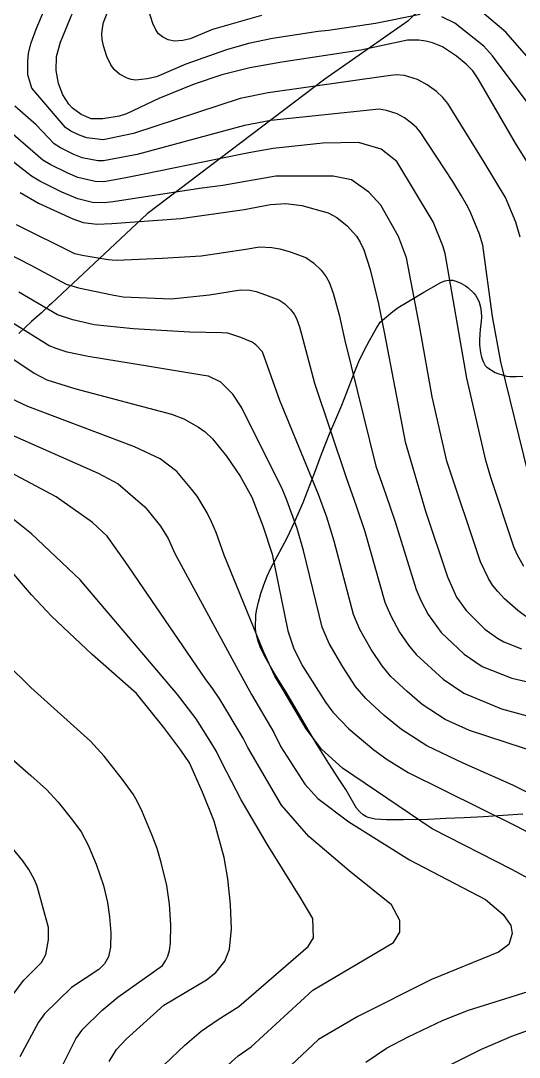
# Model space of a CAD drawing. Extents: x 197794 to 200030, y 561152 to 563931.
# Drawn here: x 199216 to 199358.1, y 563440.1 to 563735.9 of the extents above; entities that cross this region are included whole.
import ezdxf

# ---------------------------------------------------------------- set-up
doc = ezdxf.new("R2010")
doc.units = 0
for name, color, linetype in [('F0017111', 30, 'CONTINUOUS'), ('F0017114', 7, 'CONTINUOUS'), ('G0037213', 32, 'CONTINUOUS')]:
    doc.layers.add(name, color=color, linetype=linetype)

msp = doc.modelspace()

# ---------------------------------------------------------------- linework, layer by layer
at = {"layer": 'F0017111', "flags": 128}
for points, elevation in [([(199358.37, 563674.1), (199357.08, 563678.41), (199354.1, 563685.42), (199348.06, 563695.5), (199337.69, 563712.31), (199336.33, 563713.98), (199334.49, 563715.65), (199331.78, 563717.61), (199329.04, 563719.14), (199325.33, 563720.24), (199322.99, 563720.48), (199320.68, 563720.2), (199286.53, 563715.31), (199278.49, 563713.7), (199248.1, 563703.68), (199239.48, 563701.89), (199234.82, 563702.43), (199232.9, 563703.13), (199230.27, 563704.36), (199228.74, 563705.4), (199219.11, 563716.66), (199218.05, 563720.49), (199218.05, 563724.22), (199218.19, 563726.63), (199218.96, 563729.55), (199220.35, 563733.48), (199227.94, 563751.62)], 420), ([(199329.82, 563737.64), (199317.13, 563735.12), (199303.72, 563733.14), (199300.77, 563732.77), (199287.78, 563730.85), (199280.93, 563729.42), (199274.61, 563727.58), (199263.03, 563723.5), (199254.68, 563719.83), (199251.97, 563719.27), (199248.77, 563718.97), (199247.49, 563719.11), (199246.31, 563719.47), (199244.16, 563720.67), (199242.73, 563721.84), (199241.65, 563723.34), (199240.5, 563725.7), (199239.55, 563728.76), (199239.21, 563730.49), (199239.11, 563732.13), (199239.25, 563733.74), (199239.6, 563735.36), (199242.56, 563743.02)], 430), ([(199364.83, 563720.53), (199354.24, 563732.62), (199343.23, 563742.06)], 435), ([(199284.59, 563737.39), (199270.59, 563733.38), (199264.24, 563730.68), (199262.21, 563730.26), (199259.82, 563730.04), (199257.96, 563730.41), (199256.36, 563731.31), (199255.28, 563732.19), (199254.47, 563733.32), (199253.61, 563735.09), (199252.26, 563739.24)], 435), ([(199365.76, 563705.38), (199350.42, 563725.9), (199348.01, 563728.62), (199339.71, 563735.23), (199336.02, 563736.97)], 430), ([(199360.73, 563606.38), (199352.84, 563638.53), (199350.46, 563651.49), (199347.66, 563671.8), (199346.7, 563675.03), (199344.24, 563680.99), (199343.4, 563682.77), (199341.59, 563685.89), (199339.09, 563690.02), (199329.8, 563704.17), (199328.78, 563705.42), (199327.4, 563706.67), (199325.37, 563708.14), (199323.31, 563709.29), (199320.22, 563710.28), (199318.14, 563710.62), (199287.24, 563707.38), (199279.72, 563705.97), (199249.16, 563697.74), (199239.56, 563695.89), (199237.92, 563695.95), (199233.52, 563696.8), (199231.16, 563697.74), (199227.3, 563699.61), (199225.51, 563700.77), (199220.39, 563706.21), (199214.3, 563711.54)], 415), ([(199359.39, 563580.19), (199357.48, 563583.57), (199356.52, 563585.79), (199349.99, 563605.58), (199348.54, 563610.44), (199343.17, 563633.86), (199336.96, 563669.49), (199336.31, 563671.65), (199333.54, 563678.53), (199323.13, 563695.73), (199318.75, 563699.26), (199312.24, 563701.1), (199302.06, 563700.96), (199287.95, 563699.45), (199280.95, 563698.23), (199272.53, 563696.46), (199251.19, 563692.13), (199245.43, 563690.92), (199239.64, 563689.9), (199237.19, 563689.98), (199232.21, 563691.16), (199229.41, 563692.36), (199224.34, 563694.86), (199222.29, 563696.14), (199208.06, 563708.34)], 410), ([(199359.97, 563565.92), (199357.62, 563567.57), (199353.87, 563570.95), (199351.95, 563572.99), (199350.47, 563574.85), (199349.27, 563576.75), (199347.06, 563581.48), (199337.46, 563610.24), (199333.25, 563628.57), (199329.74, 563648.32), (199325.93, 563668.27), (199323.69, 563674.29), (199318.61, 563683.29), (199315.21, 563686.97), (199310.26, 563690.5), (199305.03, 563691.49), (199288.66, 563691.52), (199273.59, 563688.9), (199266.9, 563687.98), (199242.3, 563684.25), (199239.72, 563683.9), (199236.45, 563684.02), (199232.21, 563685.04), (199227.66, 563686.97), (199221.38, 563690.11), (199219.06, 563691.51), (199205.98, 563701.69)], 405), ([(199214.66, 563677.75), (199231.32, 563669.51), (199234.08, 563668.87), (199240.9, 563667.77), (199243.14, 563667.56), (199256.26, 563668.09), (199267.39, 563668.84), (199280.13, 563670.74), (199284, 563671.33), (199287.59, 563671.22), (199289.81, 563670.78), (199292.81, 563669.91), (199297.22, 563668.3), (199299.4, 563666.83), (199301.61, 563664.69), (199303.06, 563662.85), (199303.91, 563661.27), (199305.04, 563658.13), (199306.71, 563651.99), (199308.35, 563644.65), (199317.2, 563608.82), (199320.08, 563600.74), (199322.73, 563592.87), (199328.67, 563573.59), (199330.13, 563570.26), (199332.07, 563566.43), (199335.79, 563561.33), (199342.34, 563555.13), (199347.51, 563551.61), (199355.99, 563548.28), (199392.79, 563539.88)], 395), ([(199205.08, 563673.21), (199218.9, 563666.14), (199228.9, 563660.72), (199232.45, 563659.68), (199242, 563657.63), (199245.18, 563657.08), (199258.86, 563656.49), (199269.79, 563657.71), (199278.62, 563659.07), (199281.32, 563658.99), (199283.11, 563658.59), (199285.75, 563657.71), (199289.57, 563656.22), (199291.21, 563655.11), (199292.86, 563653.51), (199293.95, 563652.12), (199294.59, 563650.94), (199295.44, 563648.59), (199296.01, 563646.5), (199299.71, 563632.49), (199308.74, 563605.57), (199311.63, 563597.48), (199314.02, 563590.14), (199319.74, 563570.01), (199321.37, 563566.24), (199323.96, 563561.45), (199326.49, 563557.71), (199328.65, 563555.05), (199336.39, 563547.97), (199342.24, 563544.05), (199353.02, 563539.51), (199382.57, 563531.51)], 390), ([(199369.45, 563524.97), (199343.86, 563533.37), (199336.97, 563536.5), (199330.44, 563540.81), (199326.09, 563544.49), (199321.51, 563548.77), (199318.96, 563551.81), (199315.86, 563556.48), (199312.62, 563562.22), (199310.81, 563566.43), (199305.31, 563587.42), (199303.19, 563594.23), (199300.86, 563600.72), (199289.82, 563627.54), (199284.85, 563641.4), (199283.01, 563643.39), (199281.92, 563644.13), (199278.69, 563645.51), (199275.05, 563646.76), (199273.25, 563646.81), (199264.13, 563647.01), (199248.06, 563647.93), (199236.87, 563649.16), (199230.81, 563650.5), (199226.48, 563651.93), (199215.4, 563658.42)], 385)]:
    msp.add_lwpolyline(points, dxfattribs=dict(at, elevation=elevation))
at = {"layer": 'F0017111'}
for points, elevation in [([(199373.67, 563509.16), (199356.21, 563517.81), (199342.04, 563524.01), (199331.69, 563528.95), (199324.49, 563533.65), (199319.59, 563537.67), (199314.37, 563542.49), (199311.44, 563545.91), (199307.76, 563551.51), (199303.86, 563558.19), (199301.88, 563562.85), (199296.59, 563584.69), (199294.75, 563590.97), (199291.83, 563599.08), (199290.57, 563602.13), (199290.48, 563602.31), (199279.01, 563625.43), (199276.42, 563629.29), (199272.99, 563632.72), (199269.48, 563634.47), (199268.19, 563634.65), (199252.66, 563637.19), (199235.22, 563640.08), (199229.18, 563641.32), (199226.06, 563642.32), (199224.05, 563643.15), (199211.89, 563650.7)], 380), ([(199376, 563482.86), (199355.94, 563493.74), (199333.26, 563505.31), (199307.7, 563522.58), (199301.66, 563528.03), (199297.37, 563533.88), (199290.76, 563544.99), (199288.41, 563548.89), (199285.13, 563555.89), (199274, 563583.36), (199271.66, 563589.86), (199270.39, 563592.91), (199269.09, 563595.52), (199266.22, 563600.2), (199264.76, 563602.1), (199260.5, 563607.24), (199255.76, 563610.9), (199248.45, 563614.28), (199217.98, 563625.79), (199198.76, 563634.81)], 370), ([(199210.8, 563618.88), (199238.02, 563606.83), (199243.71, 563603.71), (199251.33, 563597.18), (199252.34, 563596.06), (199255.86, 563591.63), (199258.01, 563588.13), (199259.94, 563583.88), (199277.94, 563550.58), (199281.71, 563543.61), (199288.1, 563532.83), (199290.12, 563528.66), (199296.98, 563518.05), (199300.69, 563513.96), (199309.45, 563507.34), (199326.8, 563496.43), (199348.42, 563485.14), (199353.49, 563480.85), (199355.63, 563477.74), (199356.02, 563475.4), (199355.05, 563472.28), (199352.13, 563470.14), (199333.03, 563462.35), (199312.03, 563451.76), (199300.86, 563445.19), (199288.4, 563433.46)], 365), ([(199274.07, 563437.05), (199277.92, 563440.53), (199281.64, 563443.14), (199299.27, 563459.25), (199322.26, 563472.89), (199324.01, 563475.81), (199324.01, 563479.12), (199321.67, 563483.6), (199309.59, 563493.34), (199298.1, 563503.08), (199290.3, 563512.04), (199280.71, 563528.54), (199279.36, 563531.21), (199272.69, 563542.31), (199270.76, 563545.26), (199268.55, 563548.18), (199245.74, 563581.62), (199240.59, 563588.79), (199236.39, 563592.72), (199226.1, 563600.03), (199213.1, 563606.94)], 360), ([(199257, 563438.02), (199262.73, 563443.58), (199267.45, 563447.59), (199272.26, 563450.87), (199278.16, 563454.61), (199297.9, 563471.72), (199299.46, 563474.25), (199299.27, 563479.71), (199295.95, 563485.35), (199286.21, 563500.94), (199278.81, 563513.6), (199273.32, 563524.24), (199271.79, 563527.37), (199270.2, 563530.07), (199265.94, 563536.65), (199260.7, 563543.63), (199232.88, 563576.38), (199219.05, 563589.47), (199213.87, 563593.69)], 355), ([(199227.88, 563437.78), (199231.65, 563445.37), (199233.69, 563448.17), (199239.13, 563453.46), (199243.63, 563457.26), (199256.34, 563466.34), (199257.26, 563467.65), (199257.91, 563468.99), (199258.36, 563470.59), (199258.66, 563472.67), (199258.76, 563477.93), (199258.35, 563483.83), (199257.61, 563489.18), (199256.03, 563495.74), (199254.82, 563499.74), (199253.48, 563503.42), (199250.57, 563510.28), (199249.18, 563513.19), (199248, 563515.22), (199244.98, 563519.39), (199239.73, 563526.02), (199235.84, 563530.3), (199218.9, 563545.65), (199204.77, 563559.42)], 345), ([(199206.3, 563531.5), (199218.85, 563520.57), (199223.33, 563516.49), (199226.62, 563512.96), (199230.78, 563507.77), (199233.16, 563504.48), (199235.21, 563500.62), (199237.51, 563495.2), (199239.55, 563489.18), (199240.74, 563484.26), (199241.29, 563480.24), (199241.62, 563475.64), (199241.57, 563471.5), (199241.01, 563468.75), (199239.83, 563466.76), (199238.28, 563465.16), (199230.44, 563460.02), (199222.73, 563452.55), (199221.05, 563450.11), (199215.75, 563440.26)], 340), ([(199207.59, 563449.83), (199216.86, 563462.09), (199221.86, 563467.19), (199223.16, 563469.47), (199223.92, 563473.6), (199223.92, 563477.18), (199220.69, 563488.97), (199219.84, 563490.95), (199218.32, 563493.75), (199216.57, 563496.16), (199213.5, 563499.9)], 335), ([(199314.34, 563438.76), (199320.21, 563442.71), (199326.41, 563445.96), (199336.42, 563450.7), (199343.58, 563453.54), (199368.23, 563461.29)], 370)]:
    msp.add_lwpolyline(points, dxfattribs=dict(at, elevation=elevation))
at = {"layer": 'F0017114', "flags": 128}
for points, elevation in [([(199363.96, 563689.86), (199357.03, 563700.98), (199346.37, 563719.31), (199344.79, 563721.58), (199342.96, 563723.51), (199340.21, 563725.74), (199336.18, 563728.41), (199333.36, 563729.57), (199331.44, 563730.06), (199329.46, 563730.35), (199326.21, 563730.34), (199312.9, 563727.51), (199290.41, 563724.06), (199281.24, 563722.41), (199273.3, 563720.47), (199265.44, 563717.83), (199255.36, 563713.65), (199246.17, 563709.28), (199244.06, 563708.66), (199239.4, 563707.88), (199236.07, 563707.93), (199233.23, 563709.11), (199230.71, 563710.94), (199229.66, 563712.04), (199228, 563714.7), (199226.79, 563717.93), (199226.05, 563721.71), (199226.13, 563725.71), (199227.28, 563729.78), (199233.51, 563744.86)], 425), ([(199215.83, 563686.88), (199221, 563683.84), (199230.83, 563679.32), (199233.74, 563678.3), (199237.68, 563677.8), (199241.92, 563678.01), (199261.64, 563679.49), (199279.64, 563682.06), (199287.16, 563683.46), (199291.57, 563683.74), (199296.14, 563683.18), (199303.61, 563681.04), (199306.12, 563679.74), (199309.06, 563677.36), (199311.64, 563674.4), (199312.71, 563672.74), (199313.75, 563670.47), (199315.54, 563664.89), (199317.91, 563655.13), (199319.65, 563646.52), (199325.55, 563615.72), (199331.39, 563595.93), (199337.6, 563577.17), (199340.17, 563571.4), (199342.93, 563567.61), (199348.28, 563562.29), (199351.87, 563559.67), (199353.7, 563558.64), (199358.75, 563556.7)], 400)]:
    msp.add_lwpolyline(points, dxfattribs=dict(at, elevation=elevation))
at = {"layer": 'F0017114'}
for points, elevation in [([(199208.38, 563642.98), (199219.82, 563635.28), (199223.44, 563633.44), (199231.65, 563630.83), (199258.97, 563623.61), (199262.51, 563622.29), (199266.63, 563619.95), (199268.51, 563618.57), (199270.59, 563616.57), (199274.65, 563611.6), (199278.51, 563605.92), (199281.82, 563599.92), (199284.94, 563591.75), (199287.66, 563583.68), (199292.1, 563561.85), (199293.8, 563556.69), (199296.42, 563551.64), (199302.89, 563541.42), (199304.93, 563538.6), (199309.54, 563533.83), (199316.63, 563527.86), (199320.46, 563525.12), (199326.42, 563521.4), (199357.32, 563506.09), (199394.63, 563486.41)], 375), ([(199241.22, 563438.96), (199243.3, 563442.32), (199245.99, 563445.28), (199256.8, 563454.95), (199268.97, 563462.23), (199271.54, 563464.31), (199274.15, 563467.54), (199275.47, 563470.94), (199276.02, 563476.73), (199275.77, 563483.73), (199275.04, 563491.09), (199273.94, 563497.1), (199271.08, 563507.5), (199267.81, 563515.77), (199264.06, 563524.13), (199261.63, 563527.77), (199256.75, 563534.23), (199248.94, 563543.92), (199236.38, 563555.09), (199224.77, 563565.95), (199219.07, 563572.1), (199212.31, 563579.97)], 350), ([(199365.1, 563449.43), (199355.85, 563446.05), (199347.18, 563442.34), (199330.84, 563434.18)], 375)]:
    msp.add_lwpolyline(points, dxfattribs=dict(at, elevation=elevation))
at = {"layer": 'G0037213', "flags": 128}
for points in [[(199330.322, 563739.641), (199326.284, 563735.793), (199302.636, 563719.244), (199252.033, 563680.752), (199224.736, 563655.243), (199224.111, 563654.641), (199221.891, 563652.516), (199219.093, 563650.073), (199215.409, 563646.65)], [(199359.044, 563509.526), (199353.46, 563509.125), (199347.84, 563508.724), (199342.375, 563508.465), (199337.18, 563508.23), (199332.163, 563508.006), (199324.985, 563507.83), (199320.227, 563507.913), (199317.016, 563508.114), (199315.033, 563508.515), (199314.514, 563508.728), (199313.534, 563509.306), (199312.613, 563510.192), (199311.692, 563511.231), (199311.291, 563511.892), (199308.6, 563516.485), (199306.924, 563519.141), (199303.796, 563523.982), (199300.479, 563529.247), (199297.918, 563533.58), (199294.813, 563538.964), (199291.591, 563544.277), (199288.298, 563549.589), (199285.89, 563553.792), (199284.285, 563556.968), (199283.53, 563559.176), (199282.963, 563561.443), (199282.916, 563562.635), (199282.999, 563566.259), (199283.176, 563567.499), (199283.708, 563569.978), (199284.416, 563572.457), (199285.243, 563574.924), (199286.188, 563577.38), (199287.298, 563579.693), (199289.033, 563582.975), (199291.891, 563588.358), (199293.993, 563592.844), (199296.484, 563598.428), (199297.748, 563601.627), (199299.708, 563606.809), (199301.704, 563612.169), (199304.006, 563618.024), (199305.506, 563621.53), (199307.49, 563626.158), (199308.836, 563629.593), (199311.009, 563635.354), (199312.379, 563638.659), (199313.831, 563641.752), (199315.342, 563644.644), (199317.338, 563648.209), (199318.424, 563649.838), (199319.109, 563650.476), (199321.99, 563652.907), (199323.584, 563654.017), (199326.087, 563655.575), (199330.856, 563658.443), (199335.673, 563661.229), (199336.877, 563661.701), (199338.011, 563661.866), (199339.132, 563661.866), (199340.277, 563661.523), (199341.458, 563661.004), (199342.78, 563660.248), (199343.406, 563659.764), (199345.141, 563658.182), (199345.625, 563657.568), (199346.368, 563656.246), (199346.628, 563655.537), (199346.994, 563654.144), (199347.206, 563652.775), (199347.301, 563651.405), (199347.206, 563650.024), (199346.946, 563647.887), (199346.733, 563644.865), (199346.78, 563643.354), (199347.04, 563641.194), (199347.323, 563639.848), (199347.748, 563638.62), (199348.314, 563637.51), (199348.81, 563637.073), (199351.171, 563635.468), (199351.974, 563635.184), (199354.465, 563634.511), (199355.35, 563634.405), (199357.192, 563634.369), (199359.104, 563634.511)]]:
    msp.add_lwpolyline(points, dxfattribs=at)

doc.saveas('drawing.dxf')
